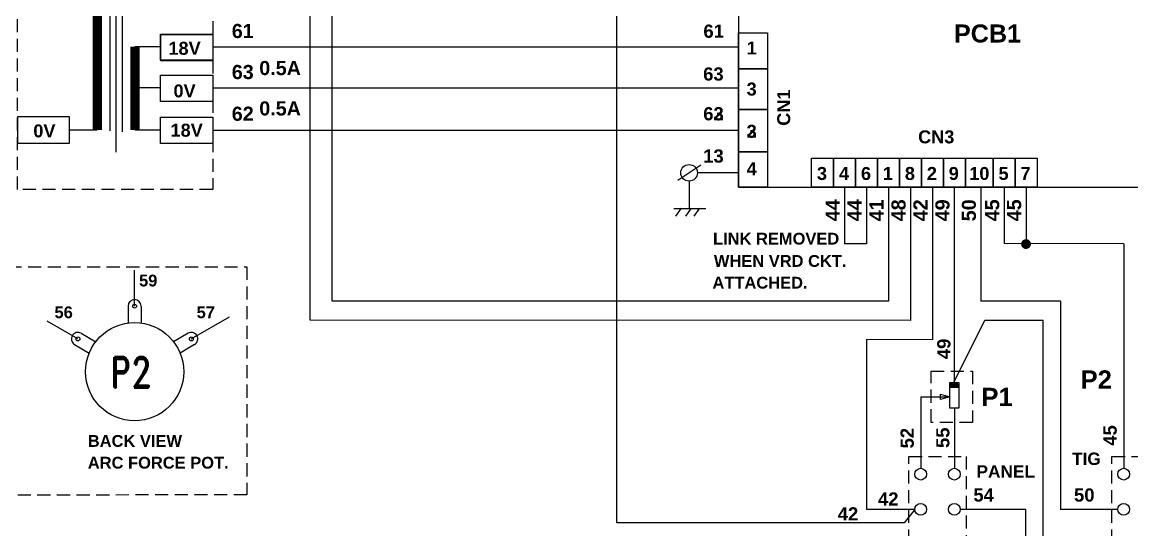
# Model space of a CAD drawing. Header units: millimetres. Extents: x 0 to 462, y 0 to 344.
# Drawn here: x 84.9 to 254.4, y 119.9 to 197.3 of the extents above; entities that cross this region are included whole.
import ezdxf

# ---------------------------------------------------------------- set-up
doc = ezdxf.new("R2010")
doc.units = ezdxf.units.MM
doc.header["$LTSCALE"] = 8
doc.header["$MEASUREMENT"] = 0
doc.linetypes.add('HIDDEN', pattern=[0.375, 0.25, -0.125])
doc.layers.add('NP', color=7, linetype='Continuous')
doc.styles.add('ROMAND', font='ROMAND.SHX')
doc.styles.add('ROMANS', font='arialbd.ttf')

msp = doc.modelspace()

# ---------------------------------------------------------------- linework, layer by layer
at = {"color": 4}
for p, q in [((128.94, 151.84), (128.94, 262.01)), ((132.31, 154.74), (132.31, 262.01)), ((175.77, 120.92), (175.77, 202.22)), ((194.36, 193.5), (114.05, 193.5)), ((194.36, 187.24), (114.05, 187.24)), ((194.36, 180.79), (114.05, 180.79)), ((185.12, 173.2), (188.6, 175.54)), ((186.81, 173.08), (186.81, 168.92)), ((194.36, 174.34), (188.07, 174.34)), ((194.36, 174.34), (188.07, 174.34)), ((194.36, 174.34), (188.07, 174.34)), ((227.34, 142.32), (227.34, 172.14)), ((184.78, 167.75), (185.66, 168.95)), ((186.3, 167.75), (187.17, 168.95)), ((187.58, 167.75), (188.45, 168.95)), ((213.92, 163.52), (210.56, 163.52)), ((253.21, 163.52), (234.94, 163.53)), ((243.56, 154.75), (231.38, 154.75)), ((220.63, 151.8), (128.94, 151.84)), ((223.99, 148.87), (213.92, 148.88)), ((226.64, 142.32), (228.04, 142.32)), ((226.64, 138.4), (226.64, 142.32)), ((228.04, 142.32), (228.04, 138.4)), ((222.2, 140.15), (222.2, 129.25)), ((228.04, 138.4), (226.64, 138.4)), ((227.34, 138.4), (227.34, 129.25)), ((221.3, 122.98), (219.65, 120.92)), ((219.65, 120.92), (175.77, 120.92))]:
    msp.add_line(p, q, dxfattribs=at)
at = {"color": 2}
for p, q in [((99.26, 234.78), (99.26, 177.47)), ((98.31, 232.38), (98.31, 180.73)), ((100.21, 232.38), (100.21, 180.61)), ((106.08, 193.57), (102.17, 193.57)), ((106.08, 187.31), (102.17, 187.31)), ((92.17, 180.88), (96.41, 180.88)), ((106.08, 180.86), (102.17, 180.86))]:
    msp.add_line(p, q, dxfattribs=at)
for p, q in [((102.12, 153.99), (102.12, 159.47)), ((101.12, 153.99), (101.12, 151.42)), ((103.12, 153.99), (103.12, 151.42)), ((93.46, 148.99), (88.74, 151.71)), ((110.78, 148.99), (116.62, 152.36)), ((93.96, 149.85), (96.18, 148.57)), ((110.28, 149.85), (108.06, 148.57)), ((92.96, 148.12), (95.18, 146.84)), ((111.28, 148.12), (109.06, 146.84))]:
    msp.add_line(p, q)
at = {"color": 2, "const_width": 1.41}
for points in [[(96.41, 232.4), (96.41, 180.88)], [(102.17, 193.57), (102.17, 180.86)]]:
    msp.add_lwpolyline(points, dxfattribs=at)
at = {"color": 2, "linetype": 'HIDDEN'}
msp.add_lwpolyline([(223.81, 136.26), (223.81, 144.07), (230.11, 144.07), (230.11, 136.26)], close=True, dxfattribs=at)
at = {"color": 4}
msp.add_circle((186.81, 174.34), 1.27, dxfattribs=at)
for centre, radius in [((102.12, 153.99), 0.3), ((102.12, 143.99), 7.5), ((93.46, 148.99), 0.3), ((110.78, 148.99), 0.3)]:
    msp.add_circle(centre, radius)
for centre, start, end in [((102.12, 153.99), 0, 180), ((93.46, 148.99), 60, 240), ((110.78, 148.99), 300, 120)]:
    msp.add_arc(centre, 1, start, end)
at = {"layer": 'NP', "color": 4}
for p, q in [((210.56, 172.16), (210.56, 163.52)), ((213.92, 172.16), (213.92, 163.52)), ((217.27, 172.16), (217.27, 154.74)), ((220.63, 172.16), (220.63, 151.8)), ((223.99, 172.16), (223.99, 148.87)), ((231.38, 172.16), (231.38, 154.75)), ((234.94, 172.16), (234.94, 163.53)), ((238.3, 172.16), (238.3, 163.53)), ((184.49, 168.92), (189.39, 168.92)), ((253.21, 163.52), (253.21, 129.25)), ((217.27, 154.74), (132.31, 154.74)), ((243.56, 154.75), (243.56, 122.98)), ((240.93, 92.25), (240.93, 151.85)), ((213.92, 148.88), (213.92, 122.98)), ((227.08, 141.56), (226.65, 142.31)), ((226.89, 141.56), (226.65, 142)), ((228.05, 141.56), (226.65, 141.56)), ((227.3, 141.56), (226.86, 142.32)), ((227.5, 141.56), (227.07, 142.32)), ((227.74, 141.56), (227.26, 142.32)), ((227.95, 141.56), (227.51, 142.32)), ((228.04, 141.75), (227.72, 142.32)), ((225.22, 139.73), (225.22, 140.54)), ((225.22, 140.54), (226.64, 140.16)), ((226.64, 140.16), (225.22, 139.73)), ((221.3, 122.98), (213.92, 122.98)), ((238.26, 122.98), (228.24, 122.98)), ((238.26, 113.17), (238.26, 122.98)), ((252.31, 122.98), (243.56, 122.98))]:
    msp.add_line(p, q, dxfattribs=at)
at = {"layer": 'NP', "color": 4, "lineweight": -3}
for p, q in [((227.26, 142.32), (231.99, 151.85)), ((231.99, 151.85), (240.93, 151.85)), ((222.2, 140.15), (226.64, 140.15))]:
    msp.add_line(p, q, dxfattribs=at)
at = {"layer": 'NP', "color": 2, "linetype": 'HIDDEN', "lineweight": -3}
msp.add_lwpolyline([(114.05, 171.8), (84.21, 171.8), (84.21, 239.5), (114.05, 239.5)], close=True, dxfattribs=at)
at = {"layer": 'NP', "color": 7, "lineweight": -3}
msp.add_lwpolyline([(194.36, 172.14), (266.62, 172.14), (266.62, 216.51), (194.36, 216.51)], close=True, dxfattribs=at)
at = {"layer": 'NP', "color": 2, "lineweight": -3}
for points in [[(106.08, 195.52), (114.05, 195.52), (114.05, 191.51), (106.08, 191.51)], [(106.12, 195.47), (114.08, 195.47), (114.08, 191.45), (106.12, 191.45)], [(194.36, 190.19), (194.36, 195.7), (198.78, 195.7), (198.78, 190.19)], [(194.36, 183.99), (194.36, 190.19), (198.78, 190.19), (198.78, 183.99)], [(106.08, 189.26), (114.05, 189.26), (114.05, 185.25), (106.08, 185.25)], [(194.36, 177.54), (194.36, 183.99), (198.78, 183.99), (198.78, 177.54)], [(194.36, 177.54), (194.36, 183.99), (198.78, 183.99), (198.78, 177.54)], [(84.21, 178.86), (92.17, 178.86), (92.17, 182.87), (84.21, 182.87)], [(106.08, 182.81), (114.05, 182.81), (114.05, 178.8), (106.08, 178.8)], [(194.36, 172.14), (194.36, 177.54), (198.78, 177.54), (198.78, 172.14)], [(194.36, 172.14), (194.36, 177.54), (198.78, 177.54), (198.78, 172.14)], [(194.36, 172.14), (194.36, 177.54), (198.78, 177.54), (198.78, 172.14)], [(205.52, 172.16), (205.52, 176.56), (208.88, 176.56), (208.88, 172.16)], [(208.88, 172.16), (208.88, 176.56), (212.24, 176.56), (212.24, 172.16)], [(208.88, 172.16), (208.88, 176.56), (212.24, 176.56), (212.24, 172.16)], [(212.24, 172.16), (212.24, 176.56), (215.6, 176.56), (215.6, 172.16)], [(215.6, 172.16), (215.6, 176.56), (218.95, 176.56), (218.95, 172.16)], [(215.6, 172.16), (215.6, 176.56), (218.95, 176.56), (218.95, 172.16)], [(218.95, 172.16), (218.95, 176.56), (222.31, 176.56), (222.31, 172.16)], [(222.31, 172.16), (222.31, 176.56), (225.67, 176.56), (225.67, 172.16)], [(222.31, 172.16), (222.31, 176.56), (225.67, 176.56), (225.67, 172.16)], [(225.67, 172.16), (225.67, 176.56), (229.02, 176.56), (229.02, 172.16)], [(225.67, 172.16), (225.67, 176.56), (229.02, 176.56), (229.02, 172.16)], [(229.02, 172.16), (229.02, 176.56), (233.26, 176.56), (233.26, 172.16)], [(233.26, 172.16), (233.26, 176.56), (236.62, 176.56), (236.62, 172.16)], [(233.26, 172.16), (233.26, 176.56), (236.62, 176.56), (236.62, 172.16)], [(236.62, 172.16), (236.62, 176.56), (239.98, 176.56), (239.98, 172.16)], [(236.62, 172.16), (236.62, 176.56), (239.98, 176.56), (239.98, 172.16)]]:
    msp.add_lwpolyline(points, close=True, dxfattribs=at)
at = {"layer": 'NP', "color": 7, "lineweight": -3, "const_width": 0.75}
msp.add_lwpolyline([(237.92, 163.47, 1), (238.67, 163.47, 1)], format="xyb", close=True, dxfattribs=at)
at = {"layer": 'NP', "color": 2, "linetype": 'HIDDEN'}
for points in [[(52.85, 160.01), (119.26, 160.01), (119.26, 125.22), (52.85, 125.05)], [(229.14, 131.04), (229.14, 114.91), (220.4, 114.91), (220.4, 131.04)], [(260.15, 131.04), (260.15, 114.91), (251.41, 114.91), (251.41, 131.04)], [(260.15, 131.04), (260.15, 114.91), (251.41, 114.91), (251.41, 131.04)]]:
    msp.add_lwpolyline(points, close=True, dxfattribs=at)
at = {"layer": 'NP', "color": 2}
for centre in [(222.2, 128.35), (227.34, 128.35), (253.21, 128.35), (253.21, 128.35), (222.2, 122.98), (227.34, 122.98), (253.21, 122.98), (253.21, 122.98)]:
    msp.add_circle(centre, 0.896, dxfattribs=at)

# ---------------------------------------------------------------- texts
at = {"color": 1, "style": 'ROMANS'}
for s, height, p in [('61', 2.158, (116.96, 194.91)), ('61', 2.016, (189.01, 194.95)), ('PCB1', 2.75, (227.28, 194.23)), ('63', 2.158, (116.96, 188.65)), ('0.5A', 2.158, (121.16, 189.25)), ('63', 2.016, (188.97, 188.42)), ('0.5A', 2.158, (121.16, 183.09)), ('62', 2.158, (116.96, 182.28)), ('63', 2.016, (188.98, 182.35)), ('62', 2.016, (188.98, 182.35)), ('CN3', 1.98, (221.81, 178.84)), ('13', 2.016, (188.98, 175.9)), ('LINK REMOVED', 1.8, (190.48, 163.39)), ('WHEN VRD CKT.', 1.8, (190.61, 159.99)), ('59', 1.8, (102.8, 157)), (' ATTACHED.', 1.8, (189.69, 156.67)), ('56', 1.8, (89.88, 152.15)), ('57', 1.8, (111.59, 152.15)), ('P2', 2.8, (246.62, 141.39)), ('P1', 2.8, (231.47, 138.73)), ('BACK VIEW', 1.8, (94.97, 132.52)), ('ARC FORCE POT.', 1.8, (94.97, 129.2)), ('TIG', 1.89, (245.31, 129.76)), ('PANEL', 1.89, (230.72, 127.82)), ('42', 2.016, (215.68, 123.55)), ('54', 2.016, (230.25, 124.17)), ('50', 2.016, (245.62, 124.16)), ('42', 2.016, (209.53, 121.28))]:
    msp.add_text(s, height=height, dxfattribs=at).set_placement(p)
at = {"color": 2, "style": 'ROMANS'}
for s, p in [('1', (195.61, 192.4)), ('3', (195.61, 186.14)), ('3', (195.61, 179.69)), ('2', (195.61, 179.69)), ('4', (195.61, 173.97)), ('3', (206.35, 173.25)), ('4', (209.71, 173.25)), ('6', (213.07, 173.25)), ('1', (216.42, 173.25)), ('8', (219.78, 173.25)), ('2', (223.14, 173.25)), ('9', (226.49, 173.25)), ('10', (229.62, 173.25)), ('5', (234.09, 173.25)), ('7', (237.45, 173.25))]:
    msp.add_text(s, height=1.98, dxfattribs=at).set_placement(p)
at = {"color": 1, "style": 'ROMANS'}
for s, height, p in [('CN1', 1.98, (202.26, 181.52)), ('44', 2.158, (209.82, 166.94)), ('44', 2.158, (213.17, 166.94)), ('41', 2.158, (216.53, 166.94)), ('48', 2.158, (219.89, 166.94)), ('42', 2.158, (223.24, 166.94)), ('49', 2.158, (226.6, 166.94)), ('50', 2.158, (230.64, 166.94)), ('45', 2.158, (234.2, 166.94)), ('45', 2.158, (237.55, 166.94)), ('49', 2.016, (226.74, 145.9)), ('45', 2.016, (252.14, 132.69)), ('52', 2.016, (221.14, 132.28)), ('55', 2.016, (226.58, 132.34))]:
    msp.add_text(s, height=height, rotation=90, dxfattribs=at).set_placement(p)
at = {"color": 1, "style": 'ROMAND', "width": 0.8}
msp.add_text('P2', height=4.59, dxfattribs=at).set_placement((98.43, 141.6))
at = {"color": 2, "linetype": 'ByBlock', "char_height": 1.98, "attachment_point": 5, "style": 'ROMANS'}
for s, insert in [('18V', (109.75, 193.33)), ('0V', (109.75, 186.83)), ('0V', (88.34, 180.73)), ('18V', (110.07, 180.83))]:
    msp.add_mtext(s, dxfattribs=dict(at, insert=insert))

doc.saveas('drawing.dxf')
